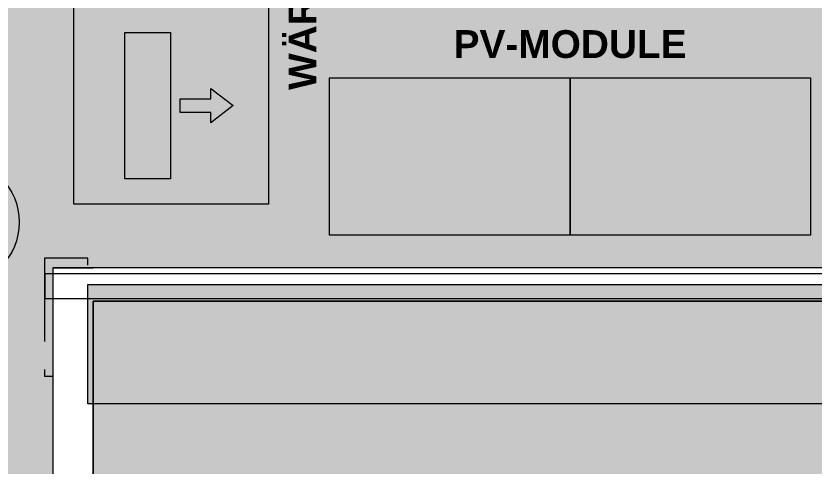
# Model space of a CAD drawing. Header units: metres. Extents: x -3 to 171, y -23 to 41.
# Drawn here: x 145.41 to 151.16, y 23.66 to 26.9 of the extents above; entities that cross this region are included whole.
import ezdxf

# ---------------------------------------------------------------- set-up
doc = ezdxf.new("R2010")
doc.units = ezdxf.units.M
doc.header["$MEASUREMENT"] = 0
doc.set_wipeout_variables(frame=1)
doc.linetypes.add('Strichlinie weit', pattern=[0.004, 0.003, -0.001])
doc.linetypes.add('Wipeout_Contour', pattern=[1, 0, -1])
for name, color, linetype in [('110 Wand Aussen', 7, 'Continuous'), ('140 Brüstung', 7, 'Continuous'), ('310 Dachkonstruktion massiv', 7, 'Continuous'), ('330 Dachaufbau', 7, 'Continuous'), ('905 VP Beschriftung Übersicht.Übersicht', 7, 'Continuous')]:
    doc.layers.add(name, color=color, linetype=linetype)
doc.styles.add('ERSTELLTER_STIL_6', font='arial.ttf')

# ---------------------------------------------------------------- blocks, each defined once
blk = doc.blocks.new('Wand_17_2', base_point=(145.9292, 24.3052))
at = {"layer": '110 Wand Aussen', "color": 7, "linetype": 'Strichlinie weit', "lineweight": 13, "ltscale": 200, "flags": 128}
for points in [[(145.7992, 25.1552), (145.6192, 25.1552)], [(145.6192, 25.1552), (145.6192, 24.3052)], [(145.8042, 25.1552), (145.7992, 25.1552)], [(145.9242, 25.1552), (145.8042, 25.1552)], [(145.9292, 25.1552), (145.9242, 25.1552)], [(145.9292, 24.3052), (145.9292, 25.1552)], [(145.7992, 24.3052), (145.6192, 24.3052)], [(145.8042, 24.3052), (145.7992, 24.3052)], [(145.9242, 24.3052), (145.8042, 24.3052)], [(145.9292, 24.3052), (145.9242, 24.3052)]]:
    blk.add_lwpolyline(points, dxfattribs=at)
blk = doc.blocks.new('Wand_39_2', base_point=(145.7992, 20.5902))
at = {"color": 254, "linetype": 'Wipeout_Contour', "lineweight": 0, "ltscale": 591.086287}
blk.add_wipeout([(145.6791, 25.0857), (145.969, 24.8458), (145.9691, 24.8458), (145.9691, 25.0857)], dxfattribs=at).dxf.layer = '140 Brüstung'
at = {"color": 254, "linetype": 'Wipeout_Contour', "lineweight": 0, "ltscale": 443.798698}
blk.add_wipeout([(145.9691, 24.8458), (145.969, 24.8458), (145.9691, 24.8457)], dxfattribs=at).dxf.layer = '140 Brüstung'
at = {"color": 254, "linetype": 'Wipeout_Contour', "lineweight": 0, "ltscale": 738.085702}
blk.add_wipeout([(145.6791, 24.8458), (145.6791, 20.7103), (145.9691, 20.7103), (145.9691, 24.8457), (145.969, 24.8458)], dxfattribs=at).dxf.layer = '140 Brüstung'
at = {"color": 254, "linetype": 'Wipeout_Contour', "lineweight": 0, "ltscale": 444.084349}
blk.add_wipeout([(145.6791, 24.8458), (145.969, 24.8458), (145.6791, 25.0857)], dxfattribs=at).dxf.layer = '140 Brüstung'
at = {"layer": '140 Brüstung', "color": 7, "linetype": 'Continuous', "lineweight": 18, "flags": 128}
for points in [[(145.6791, 25.0857), (145.9691, 25.0857)], [(145.6791, 25.0857), (145.6791, 20.7103)]]:
    blk.add_lwpolyline(points, dxfattribs=at)
at = {"color": 254, "linetype": 'Wipeout_Contour', "lineweight": 0, "ltscale": 590.91725}
blk.add_wipeout([(145.9691, 24.8455), (145.9691, 20.4204), (145.9693, 20.4204), (145.9693, 24.8455)], dxfattribs=at).dxf.layer = '140 Brüstung'
at = {"layer": '140 Brüstung', "color": 7, "linetype": 'Continuous', "lineweight": 18}
for p, q in [((145.9691, 24.8457), (145.9691, 24.8458)), ((145.9691, 24.8457), (145.9691, 24.8455)), ((145.9691, 24.8455), (145.9691, 20.4204))]:
    blk.add_line(p, q, dxfattribs=at)
at = {"layer": '140 Brüstung', "color": 7, "linetype": 'Continuous', "lineweight": 18, "flags": 128}
blk.add_lwpolyline([(145.9693, 20.4204), (145.9693, 24.8455)], dxfattribs=at)
blk = doc.blocks.new('Wand_50_2', base_point=(145.7992, 24.9657))
at = {"color": 254, "linetype": 'Wipeout_Contour', "lineweight": 0, "ltscale": 444.616926}
blk.add_wipeout([(145.9693, 24.8455), (145.9691, 24.8457), (145.9691, 24.8455)], dxfattribs=at).dxf.layer = '140 Brüstung'
at = {"color": 254, "linetype": 'Wipeout_Contour', "lineweight": 0, "ltscale": 604.403721}
blk.add_wipeout([(152.0796, 25.0857), (145.9691, 25.0857), (145.9691, 24.8458), (152.0788, 24.8458)], dxfattribs=at).dxf.layer = '140 Brüstung'
at = {"layer": '140 Brüstung', "color": 7, "linetype": 'Continuous', "lineweight": 18, "flags": 128}
blk.add_lwpolyline([(152.0796, 25.0857), (145.9691, 25.0857)], dxfattribs=at)
at = {"color": 254, "linetype": 'Wipeout_Contour', "lineweight": 0, "ltscale": 592.396462}
blk.add_wipeout([(145.9691, 24.8458), (145.9691, 24.8457), (145.9693, 24.8455), (145.9693, 24.8458)], dxfattribs=at).dxf.layer = '140 Brüstung'
at = {"color": 254, "linetype": 'Wipeout_Contour', "lineweight": 0, "ltscale": 758.818361}
blk.add_wipeout([(152.3687, 24.8457), (152.3686, 24.8458), (145.9693, 24.8458), (145.9693, 24.8455), (152.3687, 24.8455)], dxfattribs=at).dxf.layer = '140 Brüstung'
at = {"layer": '140 Brüstung', "color": 7, "linetype": 'Continuous', "lineweight": 18}
for p, q in [((145.9691, 24.8457), (145.9691, 24.8458)), ((145.9693, 24.8458), (145.9691, 24.8458)), ((152.3686, 24.8458), (145.9693, 24.8458))]:
    blk.add_line(p, q, dxfattribs=at)
at = {"layer": '140 Brüstung', "color": 7, "linetype": 'Continuous', "lineweight": 18, "flags": 128}
blk.add_lwpolyline([(145.9693, 24.8455), (152.3689, 24.8455)], dxfattribs=at)
blk = doc.blocks.new('Dachfläche_3_2', base_point=(145.6242, 24.8629))
at = {"layer": '310 Dachkonstruktion massiv', "color": 7, "linetype": 'Continuous', "lineweight": 13, "flags": 128}
for points in [[(145.6242, 25.0452), (152.1977, 25.0452)], [(145.6242, 24.8629), (145.6242, 25.0452)], [(152.1971, 24.8629), (145.6242, 24.8629)]]:
    blk.add_lwpolyline(points, dxfattribs=at)
blk = doc.blocks.new('Dachfläche_31_2', base_point=(145.9292, 24.9657))
at = {"layer": '330 Dachaufbau', "linetype": 'Continuous', "lineweight": 0, "true_color": 0x000000}
blk.add_hatch(color=18, dxfattribs=at).paths.add_polyline_path([(151.9842, 24.1082), (151.9842, 24.9657), (145.9292, 24.9657), (145.9292, 24.1082)])
at = {"layer": '330 Dachaufbau', "color": 7, "linetype": 'Continuous', "lineweight": 18, "flags": 128}
for points in [[(145.9292, 24.9657), (151.9842, 24.9657)], [(145.9292, 24.1082), (145.9292, 24.9657)], [(151.9842, 24.1082), (145.9292, 24.1082)]]:
    blk.add_lwpolyline(points, dxfattribs=at)

msp = doc.modelspace()

# ---------------------------------------------------------------- hatches: boundary and pattern name
at = {"layer": '905 VP Beschriftung Übersicht.Übersicht', "linetype": 'Continuous', "lineweight": 0}
for points in [[(145.8289, 29.4679), (147.2289, 29.4679), (147.2289, 25.5429), (145.8289, 25.5429)], [(146.1954, 26.7785), (146.5251, 26.7785), (146.5251, 25.7266), (146.1954, 25.7266)], [(147.67, 26.4527), (149.4, 26.4527), (149.4, 25.3202), (147.67, 25.3202)], [(149.4, 26.4527), (151.13, 26.4527), (151.13, 25.3202), (149.4, 25.3202)], [(146.8147, 26.3021), (146.8147, 26.3743), (146.9751, 26.2519), (146.8147, 26.1295), (146.8147, 26.2017), (146.5951, 26.2017), (146.5951, 26.3021)], [(151.8791, 24.1082), (151.8791, 21.8753), (145.9693, 21.8753), (145.9693, 24.1082)]]:
    msp.add_hatch(color=255, dxfattribs=at).paths.add_polyline_path(points)

# ---------------------------------------------------------------- linework, layer by layer
at = {"layer": '905 VP Beschriftung Übersicht.Übersicht', "color": 5, "linetype": 'Continuous', "lineweight": 13, "flags": 128}
for points in [[(145.8289, 29.4679), (147.2289, 29.4679), (147.2289, 25.5429), (145.8289, 25.5429)], [(146.1954, 26.7785), (146.5251, 26.7785), (146.5251, 25.7266), (146.1954, 25.7266)], [(146.8147, 26.3021), (146.8147, 26.3743), (146.9751, 26.2519), (146.8147, 26.1295), (146.8147, 26.2017), (146.5951, 26.2017), (146.5951, 26.3021)]]:
    msp.add_lwpolyline(points, close=True, dxfattribs=at)
at = {"layer": '905 VP Beschriftung Übersicht.Übersicht', "color": 7, "linetype": 'Continuous', "lineweight": 13, "flags": 128}
for points in [[(147.67, 26.4527), (149.4, 26.4527), (149.4, 25.3202), (147.67, 25.3202)], [(149.4, 26.4527), (151.13, 26.4527), (151.13, 25.3202), (149.4, 25.3202)]]:
    msp.add_lwpolyline(points, close=True, dxfattribs=at)
at = {"layer": '905 VP Beschriftung Übersicht.Übersicht', "color": 7, "linetype": 'Continuous', "lineweight": 13}
msp.add_circle((144.9867, 25.4138), 0.45, dxfattribs=at)

# ---------------------------------------------------------------- block references
at = {"layer": '110 Wand Aussen', "color": 7, "lineweight": 25}
msp.add_blockref('Wand_17_2', (145.9292, 24.3052), dxfattribs=at)

# ---------------------------------------------------------------- texts
at = {"layer": '905 VP Beschriftung Übersicht.Übersicht', "color": 5, "linetype": 'Continuous', "lineweight": 13, "insert": (147.3746, 27.5054), "char_height": 0.2, "attachment_point": 2, "rotation": 90, "style": 'ERSTELLTER_STIL_6'}
msp.add_mtext('\\A1;{\\pqc;\\fHelvetica|b1|i0|c0|p0;\\W1.000000;WÄRMEPUMPEN}', dxfattribs=at)
at = {"layer": '905 VP Beschriftung Übersicht.Übersicht', "color": 7, "linetype": 'Continuous', "lineweight": 13, "insert": (149.4, 26.5921), "char_height": 0.2, "attachment_point": 8, "style": 'ERSTELLTER_STIL_6'}
msp.add_mtext('\\A1;{\\pqc;\\fHelvetica|b1|i0|c0|p0;\\W1.000000;PV-MODULE}', dxfattribs=at)

# ---------------------------------------------------------------- next in the draw order: block references
at = {"layer": '140 Brüstung', "color": 7, "lineweight": 25}
msp.add_blockref('Wand_39_2', (145.7992, 20.5902), dxfattribs=at)

# ---------------------------------------------------------------- next in the draw order: block references
at = {"layer": '140 Brüstung', "color": 7, "lineweight": 18}
msp.add_blockref('Wand_50_2', (145.7992, 24.9657), dxfattribs=at)

# ---------------------------------------------------------------- next in the draw order: hatches: boundary and pattern name
at = {"layer": '905 VP Beschriftung Übersicht.Übersicht', "linetype": 'Continuous', "lineweight": 0}
h = msp.add_hatch(color=255, dxfattribs=at)
h.paths.add_polyline_path([(144.2942, 25.1052), (144.2942, 26.3752), (145.0556, 26.3752), (145.0556, 28.0052), (144.6684, 28.0052), (144.6684, 31.7794), (141.94, 31.7794), (141.94, 31.5052), (141.7842, 31.5052), (141.7842, 30.4752), (141.94, 30.4752), (141.94, 29.6252), (141.6342, 29.6252), (141.6342, 29.1952), (141.94, 29.1952), (141.94, 28.0052), (141.5442, 28.0052), (141.5442, 28.1952), (140.6542, 28.1952), (140.6542, 30.7332), (140.3042, 30.7332), (140.3042, 33.4302), (145.4342, 33.4302), (145.4342, 30.8368), (152.0987, 30.8368), (152.097, 30.3052), (151.6809, 30.3052), (151.6809, 29.3252), (152.0937, 29.3252), (152.0796, 25.0857), (145.6791, 25.0857), (145.6791, 20.7103), (139.8893, 20.7103), (139.8893, 25.1052)])
h.paths.add_polyline_path([(147.6042, 28.0752), (148.3042, 28.0752), (148.3042, 27.6452), (147.6042, 27.6452)], flags=0)

# ---------------------------------------------------------------- next in the draw order: linework, layer by layer
at = {"layer": '905 VP Beschriftung Übersicht.Übersicht', "color": 7, "linetype": 'Continuous', "lineweight": 13, "flags": 128}
msp.add_lwpolyline([(145.4342, 33.4302), (145.4342, 30.8368), (152.0987, 30.8368), (152.097, 30.3052), (151.6809, 30.3052), (151.6809, 29.3252), (152.0937, 29.3252), (152.0796, 25.0857), (145.6791, 25.0857), (145.6791, 20.7103), (139.8893, 20.7103)], dxfattribs=at)

# ---------------------------------------------------------------- next in the draw order: block references
at = {"layer": '310 Dachkonstruktion massiv', "color": 7, "linetype": 'Continuous', "lineweight": 13}
msp.add_blockref('Dachfläche_3_2', (145.6242, 24.8629), dxfattribs=at)
at = {"layer": '330 Dachaufbau', "color": 7, "linetype": 'Continuous', "lineweight": 18}
msp.add_blockref('Dachfläche_31_2', (145.9292, 24.9657), dxfattribs=at)

doc.saveas('drawing.dxf')
